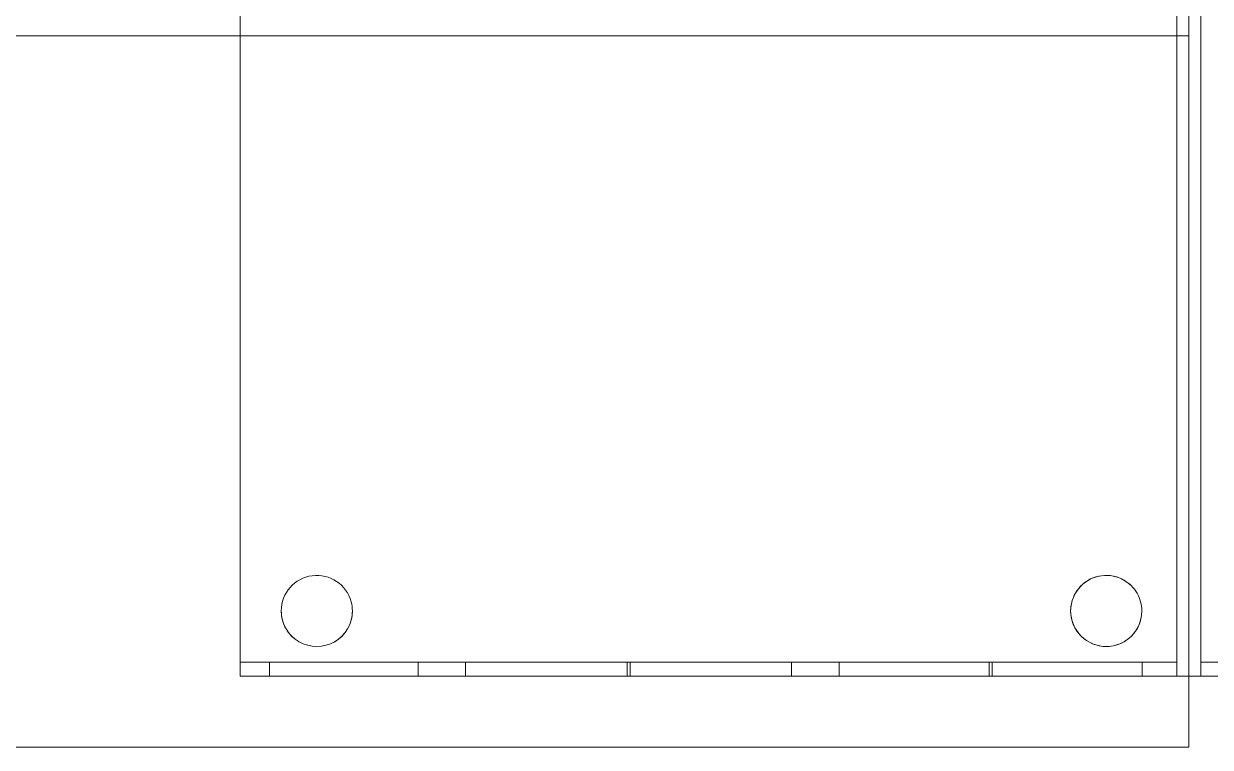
# Model space of a CAD drawing. Header units: inches. Extents: x -445 to 366, y -514 to 778.
# Drawn here: x 32.86 to 57.88, y -350.79 to -335.54 of the extents above; entities that cross this region are included whole.
import ezdxf

# ---------------------------------------------------------------- set-up
doc = ezdxf.new("R2010")
doc.units = ezdxf.units.IN
doc.header["$MEASUREMENT"] = 0
doc.layers.add('Q-CASE', color=31, linetype='Continuous', lineweight=13)
doc.layers.add('Q-SPCQ', color=91, linetype='Continuous', lineweight=9)

# ---------------------------------------------------------------- blocks, each defined once
blk = doc.blocks.new('Equipment_Refrigerator Undercounter_HC_2 - Equipment_Refrigerator Undercounter_HC__VOA-2446914-Test Fit - Mezzanine Plan')
at = {"layer": 'Q-SPCQ'}
for p, q in [((0, 0), (0, -13.5)), ((0, -13.5), (0, 0)), ((20, 0), (0, 0)), ((0, 0), (0.25, 0)), ((0.25, -0.297), (0.25, 0)), ((0.25, 0), (0.25, -0.297)), ((0.25, 0), (0.985, 0)), ((0.25, 0), (20, 0)), ((20, 0), (0.25, 0)), ((0.25, 0), (0.985, 0)), ((0.25, 0), (0.985, 0)), ((0.25, -13.5), (0.25, 0)), ((0.25, -0.297), (0.25, 0)), ((0.985, 0), (4.149, 0)), ((4.149, 0), (0.985, 0)), ((0.985, 0), (4.149, 0)), ((4.149, 0), (0.985, 0)), ((0.985, 0), (4.149, 0)), ((4.149, 0), (0.985, 0)), ((0.985, 0), (4.149, 0)), ((4.149, 0), (0.985, 0)), ((0.985, 0), (4.149, 0)), ((4.149, 0), (0.985, 0)), ((0.985, 0), (4.149, 0)), ((4.149, 0), (0.985, 0)), ((0.985, 0), (4.149, 0)), ((0.985, 0), (0.985, -0.297)), ((0.985, -0.297), (0.985, 0)), ((0.985, 0), (0.985, -0.297)), ((0.985, -0.297), (0.985, 0)), ((0.985, 0), (0.985, -0.297)), ((0.985, -0.297), (0.985, 0)), ((0.985, 0), (0.985, -0.297)), ((0.985, -0.297), (0.985, 0)), ((0.985, 0), (0.985, -0.297)), ((0.985, -0.297), (0.985, 0)), ((0.985, 0), (0.985, -0.297)), ((0.985, -0.297), (0.985, 0)), ((0.985, 0), (4.149, 0)), ((0.985, 0), (4.149, 0)), ((4.149, 0), (4.211, 0)), ((4.149, 0), (4.149, -0.297)), ((4.149, -0.297), (4.149, 0)), ((4.149, 0), (4.149, -0.297)), ((4.149, -0.297), (4.149, 0)), ((4.149, 0), (4.149, -0.297)), ((4.149, -0.297), (4.149, 0)), ((4.149, 0), (4.149, -0.297)), ((4.149, -0.297), (4.149, 0)), ((4.149, 0), (4.149, -0.297)), ((4.149, -0.297), (4.149, 0)), ((4.149, 0), (4.149, -0.297)), ((4.149, -0.297), (4.149, 0)), ((4.149, 0), (4.211, 0)), ((4.149, 0), (4.211, 0)), ((4.211, 0), (7.375, 0)), ((7.375, 0), (4.211, 0)), ((4.211, 0), (7.375, 0)), ((7.375, 0), (4.211, 0)), ((4.211, 0), (7.375, 0)), ((7.375, 0), (4.211, 0)), ((4.211, 0), (7.375, 0)), ((7.375, 0), (4.211, 0)), ((4.211, 0), (7.375, 0)), ((7.375, 0), (4.211, 0)), ((4.211, 0), (7.375, 0)), ((7.375, 0), (4.211, 0)), ((4.211, 0), (7.375, 0)), ((4.211, 0), (4.211, -0.297)), ((4.211, -0.297), (4.211, 0)), ((4.211, 0), (4.211, -0.297)), ((4.211, -0.297), (4.211, 0)), ((4.211, 0), (4.211, -0.297)), ((4.211, -0.297), (4.211, 0)), ((4.211, 0), (4.211, -0.297)), ((4.211, -0.297), (4.211, 0)), ((4.211, 0), (4.211, -0.297)), ((4.211, -0.297), (4.211, 0)), ((4.211, 0), (4.211, -0.297)), ((4.211, -0.297), (4.211, 0)), ((4.211, 0), (7.375, 0)), ((4.211, 0), (7.375, 0)), ((7.375, 0), (8.375, 0)), ((7.375, 0), (7.375, -0.297)), ((7.375, -0.297), (7.375, 0)), ((7.375, 0), (7.375, -0.297)), ((7.375, -0.297), (7.375, 0)), ((7.375, 0), (7.375, -0.297)), ((7.375, -0.297), (7.375, 0)), ((7.375, 0), (7.375, -0.297)), ((7.375, -0.297), (7.375, 0)), ((7.375, 0), (7.375, -0.297)), ((7.375, -0.297), (7.375, 0)), ((7.375, 0), (7.375, -0.297)), ((7.375, -0.297), (7.375, 0)), ((7.375, 0), (8.375, 0)), ((7.375, 0), (8.375, 0)), ((8.375, 0), (11.781, 0)), ((11.781, 0), (8.375, 0)), ((8.375, 0), (11.781, 0)), ((11.781, 0), (8.375, 0)), ((8.375, 0), (11.781, 0)), ((11.781, 0), (8.375, 0)), ((8.375, 0), (11.781, 0)), ((11.781, 0), (8.375, 0)), ((8.375, 0), (11.781, 0)), ((11.781, 0), (8.375, 0)), ((8.375, 0), (11.781, 0)), ((11.781, 0), (8.375, 0)), ((8.375, 0), (11.781, 0)), ((8.375, 0), (8.375, -0.297)), ((8.375, -0.297), (8.375, 0)), ((8.375, 0), (8.375, -0.297)), ((8.375, -0.297), (8.375, 0)), ((8.375, 0), (8.375, -0.297)), ((8.375, -0.297), (8.375, 0)), ((8.375, 0), (8.375, -0.297)), ((8.375, -0.297), (8.375, 0)), ((8.375, 0), (8.375, -0.297)), ((8.375, -0.297), (8.375, 0)), ((8.375, 0), (8.375, -0.297)), ((8.375, -0.297), (8.375, 0)), ((8.375, 0), (11.781, 0)), ((8.375, 0), (11.781, 0)), ((11.781, 0), (11.844, 0)), ((11.781, 0), (11.781, -0.297)), ((11.781, -0.297), (11.781, 0)), ((11.781, 0), (11.781, -0.297)), ((11.781, -0.297), (11.781, 0)), ((11.781, 0), (11.781, -0.297)), ((11.781, -0.297), (11.781, 0)), ((11.781, 0), (11.781, -0.297)), ((11.781, -0.297), (11.781, 0)), ((11.781, 0), (11.781, -0.297)), ((11.781, -0.297), (11.781, 0)), ((11.781, 0), (11.781, -0.297)), ((11.781, -0.297), (11.781, 0)), ((11.781, 0), (11.844, 0)), ((11.781, 0), (11.844, 0)), ((11.844, 0), (15.25, 0)), ((15.25, 0), (11.844, 0)), ((11.844, 0), (15.25, 0)), ((15.25, 0), (11.844, 0)), ((11.844, 0), (15.25, 0)), ((15.25, 0), (11.844, 0)), ((11.844, 0), (15.25, 0)), ((15.25, 0), (11.844, 0)), ((11.844, 0), (15.25, 0)), ((15.25, 0), (11.844, 0)), ((11.844, 0), (15.25, 0)), ((15.25, 0), (11.844, 0)), ((11.844, 0), (15.25, 0)), ((11.844, 0), (11.844, -0.297)), ((11.844, -0.297), (11.844, 0)), ((11.844, 0), (11.844, -0.297)), ((11.844, -0.297), (11.844, 0)), ((11.844, 0), (11.844, -0.297)), ((11.844, -0.297), (11.844, 0)), ((11.844, 0), (11.844, -0.297)), ((11.844, -0.297), (11.844, 0)), ((11.844, 0), (11.844, -0.297)), ((11.844, -0.297), (11.844, 0)), ((11.844, 0), (11.844, -0.297)), ((11.844, -0.297), (11.844, 0)), ((11.844, 0), (15.25, 0)), ((11.844, 0), (15.25, 0)), ((15.25, 0), (16.25, 0)), ((15.25, 0), (15.25, -0.297)), ((15.25, -0.297), (15.25, 0)), ((15.25, 0), (15.25, -0.297)), ((15.25, -0.297), (15.25, 0)), ((15.25, 0), (15.25, -0.297)), ((15.25, -0.297), (15.25, 0)), ((15.25, 0), (15.25, -0.297)), ((15.25, -0.297), (15.25, 0)), ((15.25, 0), (15.25, -0.297)), ((15.25, -0.297), (15.25, 0)), ((15.25, 0), (15.25, -0.297)), ((15.25, -0.297), (15.25, 0)), ((15.25, 0), (16.25, 0)), ((15.25, 0), (16.25, 0)), ((16.25, 0), (19.383, 0)), ((19.383, 0), (16.25, 0)), ((16.25, 0), (19.383, 0)), ((19.383, 0), (16.25, 0)), ((16.25, 0), (19.383, 0)), ((19.383, 0), (16.25, 0)), ((16.25, 0), (19.383, 0)), ((19.383, 0), (16.25, 0)), ((16.25, 0), (19.383, 0)), ((19.383, 0), (16.25, 0)), ((16.25, 0), (19.383, 0)), ((19.383, 0), (16.25, 0)), ((16.25, 0), (19.383, 0)), ((16.25, 0), (16.25, -0.297)), ((16.25, -0.297), (16.25, 0)), ((16.25, 0), (16.25, -0.297)), ((16.25, -0.297), (16.25, 0)), ((16.25, 0), (16.25, -0.297)), ((16.25, -0.297), (16.25, 0)), ((16.25, 0), (16.25, -0.297)), ((16.25, -0.297), (16.25, 0)), ((16.25, 0), (16.25, -0.297)), ((16.25, -0.297), (16.25, 0)), ((16.25, 0), (16.25, -0.297)), ((16.25, -0.297), (16.25, 0)), ((16.25, 0), (19.383, 0)), ((16.25, 0), (19.383, 0)), ((19.383, 0), (20, 0)), ((19.383, 0), (19.383, -0.297)), ((19.383, -0.297), (19.383, 0)), ((19.383, 0), (19.383, -0.297)), ((19.383, -0.297), (19.383, 0)), ((19.383, 0), (19.383, -0.297)), ((19.383, -0.297), (19.383, 0)), ((19.383, 0), (19.383, -0.297)), ((19.383, -0.297), (19.383, 0)), ((19.383, 0), (19.383, -0.297)), ((19.383, -0.297), (19.383, 0)), ((19.383, 0), (19.383, -0.297)), ((19.383, -0.297), (19.383, 0)), ((19.383, 0), (20, 0)), ((19.383, 0), (20, 0)), ((20, -0.297), (20, 0)), ((20, 0), (20, -0.297)), ((20, 0), (20, -13.5)), ((20, -13.5), (20, 0)), ((20, -0.297), (20, 0)), ((20, 0), (20, -0.297)), ((0.985, -0.297), (0.25, -0.297)), ((0.25, -0.297), (20, -0.297)), ((0.25, -13.5), (0.25, -0.297)), ((4.149, -0.297), (0.985, -0.297)), ((4.149, -0.297), (0.985, -0.297)), ((0.985, -0.297), (4.149, -0.297)), ((4.149, -0.297), (0.985, -0.297)), ((0.985, -0.297), (4.149, -0.297)), ((4.149, -0.297), (0.985, -0.297)), ((0.985, -0.297), (4.149, -0.297)), ((4.149, -0.297), (0.985, -0.297)), ((0.985, -0.297), (4.149, -0.297)), ((4.149, -0.297), (0.985, -0.297)), ((0.985, -0.297), (4.149, -0.297)), ((4.149, -0.297), (0.985, -0.297)), ((0.985, -0.297), (4.149, -0.297)), ((4.211, -0.297), (4.149, -0.297)), ((7.375, -0.297), (4.211, -0.297)), ((7.375, -0.297), (4.211, -0.297)), ((4.211, -0.297), (7.375, -0.297)), ((7.375, -0.297), (4.211, -0.297)), ((4.211, -0.297), (7.375, -0.297)), ((7.375, -0.297), (4.211, -0.297)), ((4.211, -0.297), (7.375, -0.297)), ((7.375, -0.297), (4.211, -0.297)), ((4.211, -0.297), (7.375, -0.297)), ((7.375, -0.297), (4.211, -0.297)), ((4.211, -0.297), (7.375, -0.297)), ((7.375, -0.297), (4.211, -0.297)), ((4.211, -0.297), (7.375, -0.297)), ((8.375, -0.297), (7.375, -0.297)), ((11.781, -0.297), (8.375, -0.297)), ((11.781, -0.297), (8.375, -0.297)), ((8.375, -0.297), (11.781, -0.297)), ((11.781, -0.297), (8.375, -0.297)), ((8.375, -0.297), (11.781, -0.297)), ((11.781, -0.297), (8.375, -0.297)), ((8.375, -0.297), (11.781, -0.297)), ((11.781, -0.297), (8.375, -0.297)), ((8.375, -0.297), (11.781, -0.297)), ((11.781, -0.297), (8.375, -0.297)), ((8.375, -0.297), (11.781, -0.297)), ((11.781, -0.297), (8.375, -0.297)), ((8.375, -0.297), (11.781, -0.297)), ((11.844, -0.297), (11.781, -0.297)), ((15.25, -0.297), (11.844, -0.297)), ((15.25, -0.297), (11.844, -0.297)), ((11.844, -0.297), (15.25, -0.297)), ((15.25, -0.297), (11.844, -0.297)), ((11.844, -0.297), (15.25, -0.297)), ((15.25, -0.297), (11.844, -0.297)), ((11.844, -0.297), (15.25, -0.297)), ((15.25, -0.297), (11.844, -0.297)), ((11.844, -0.297), (15.25, -0.297)), ((15.25, -0.297), (11.844, -0.297)), ((11.844, -0.297), (15.25, -0.297)), ((15.25, -0.297), (11.844, -0.297)), ((11.844, -0.297), (15.25, -0.297)), ((16.25, -0.297), (15.25, -0.297)), ((19.383, -0.297), (16.25, -0.297)), ((19.383, -0.297), (16.25, -0.297)), ((16.25, -0.297), (19.383, -0.297)), ((19.383, -0.297), (16.25, -0.297)), ((16.25, -0.297), (19.383, -0.297)), ((19.383, -0.297), (16.25, -0.297)), ((16.25, -0.297), (19.383, -0.297)), ((19.383, -0.297), (16.25, -0.297)), ((16.25, -0.297), (19.383, -0.297)), ((19.383, -0.297), (16.25, -0.297)), ((16.25, -0.297), (19.383, -0.297)), ((19.383, -0.297), (16.25, -0.297)), ((16.25, -0.297), (19.383, -0.297)), ((20, -0.297), (19.383, -0.297)), ((20, -13.5), (20, -0.297)), ((20, -0.297), (20, -13.5)), ((0, -13.5), (0, -21.5)), ((0, -21.5), (0, -13.5)), ((0.25, -21.5), (0.25, -13.5)), ((0.25, -21.5), (0.25, -13.5)), ((20, -13.5), (20, -21.5)), ((20, -21.5), (20, -13.5)), ((20, -21.5), (20, -13.5)), ((20, -13.5), (20, -21.5))]:
    blk.add_line(p, q, dxfattribs=at)
for centre, start, end in [((1.741, -1.375), 75, 180), ((1.741, -1.375), 120, 180), ((1.741, -1.375), 90, 120), ((1.741, -1.375), 360, 90), ((1.741, -1.375), 360, 75), ((18.384, -1.375), 360, 180), ((18.384, -1.375), 45, 165), ((18.384, -1.375), 30, 45), ((18.384, -1.375), 15, 30), ((18.384, -1.375), 165, 180), ((18.384, -1.375), 360, 15), ((1.741, -1.375), 180, 210), ((1.741, -1.375), 180, 210), ((1.741, -1.375), 315, 360), ((1.741, -1.375), 330, 360), ((18.384, -1.375), 180, 195), ((18.384, -1.375), 180, 195), ((18.384, -1.375), 195, 360), ((18.384, -1.375), 195, 360), ((1.741, -1.375), 210, 225), ((1.741, -1.375), 210, 225), ((1.741, -1.375), 225, 330), ((1.741, -1.375), 225, 240), ((1.741, -1.375), 240, 315)]:
    blk.add_arc(centre, 0.75, start, end, dxfattribs=at)
blk = doc.blocks.new('Equipment_Refrigerator Undercounter_HC_2 - Equipment_Refrigerator Undercounter_HC__VOA-2456526-Test Fit - Mezzanine Plan')
at = {"layer": 'Q-SPCQ'}
for p, q in [((0, 13.5), (0, 21.5)), ((0, 21.5), (0, 13.5)), ((0.25, 0), (0.25, 21.5)), ((0.25, 0.297), (0.25, 21.5)), ((0, 0), (0, 13.5)), ((0, 13.5), (0, 0)), ((0.25, 0.297), (0.25, 0)), ((0.25, 0), (0.25, 0.297)), ((0.25, 0.297), (0.985, 0.297)), ((20, 0.297), (0.25, 0.297)), ((0.25, 0), (0.25, 0.297)), ((0, 0), (20, 0)), ((0.25, 0), (0, 0)), ((0.985, 0), (0.25, 0)), ((20, 0), (0.25, 0)), ((0.985, 0), (0.25, 0)), ((0.985, 0), (0.25, 0)), ((0.25, 0), (20, 0))]:
    blk.add_line(p, q, dxfattribs=at)
blk = doc.blocks.new('Upper Cabinet - Standard Upper Cabinet-2743165-Test Fit - Mezzanine Plan')
at = {"layer": 'Q-CASE'}
for p, q in [((48.397, 0), (-47.262, 0)), ((-47.262, 0), (-47.262, -15)), ((-47.262, -15), (114.718, -15))]:
    blk.add_line(p, q, dxfattribs=at)

msp = doc.modelspace()

# ---------------------------------------------------------------- block references
at = {"layer": 'Q-CASE', "rotation": 180}
msp.add_blockref('Upper Cabinet - Standard Upper Cabinet-2743165-Test Fit - Mezzanine Plan', (10.161, -350.794), dxfattribs=at)
at = {"layer": 'Q-SPCQ', "rotation": 180}
msp.add_blockref('Equipment_Refrigerator Undercounter_HC_2 - Equipment_Refrigerator Undercounter_HC__VOA-2446914-Test Fit - Mezzanine Plan', (57.423, -349.294), dxfattribs=at)
at = {"layer": 'Q-SPCQ'}
msp.add_blockref('Equipment_Refrigerator Undercounter_HC_2 - Equipment_Refrigerator Undercounter_HC__VOA-2456526-Test Fit - Mezzanine Plan', (57.423, -349.294), dxfattribs=at)

doc.saveas('drawing.dxf')
